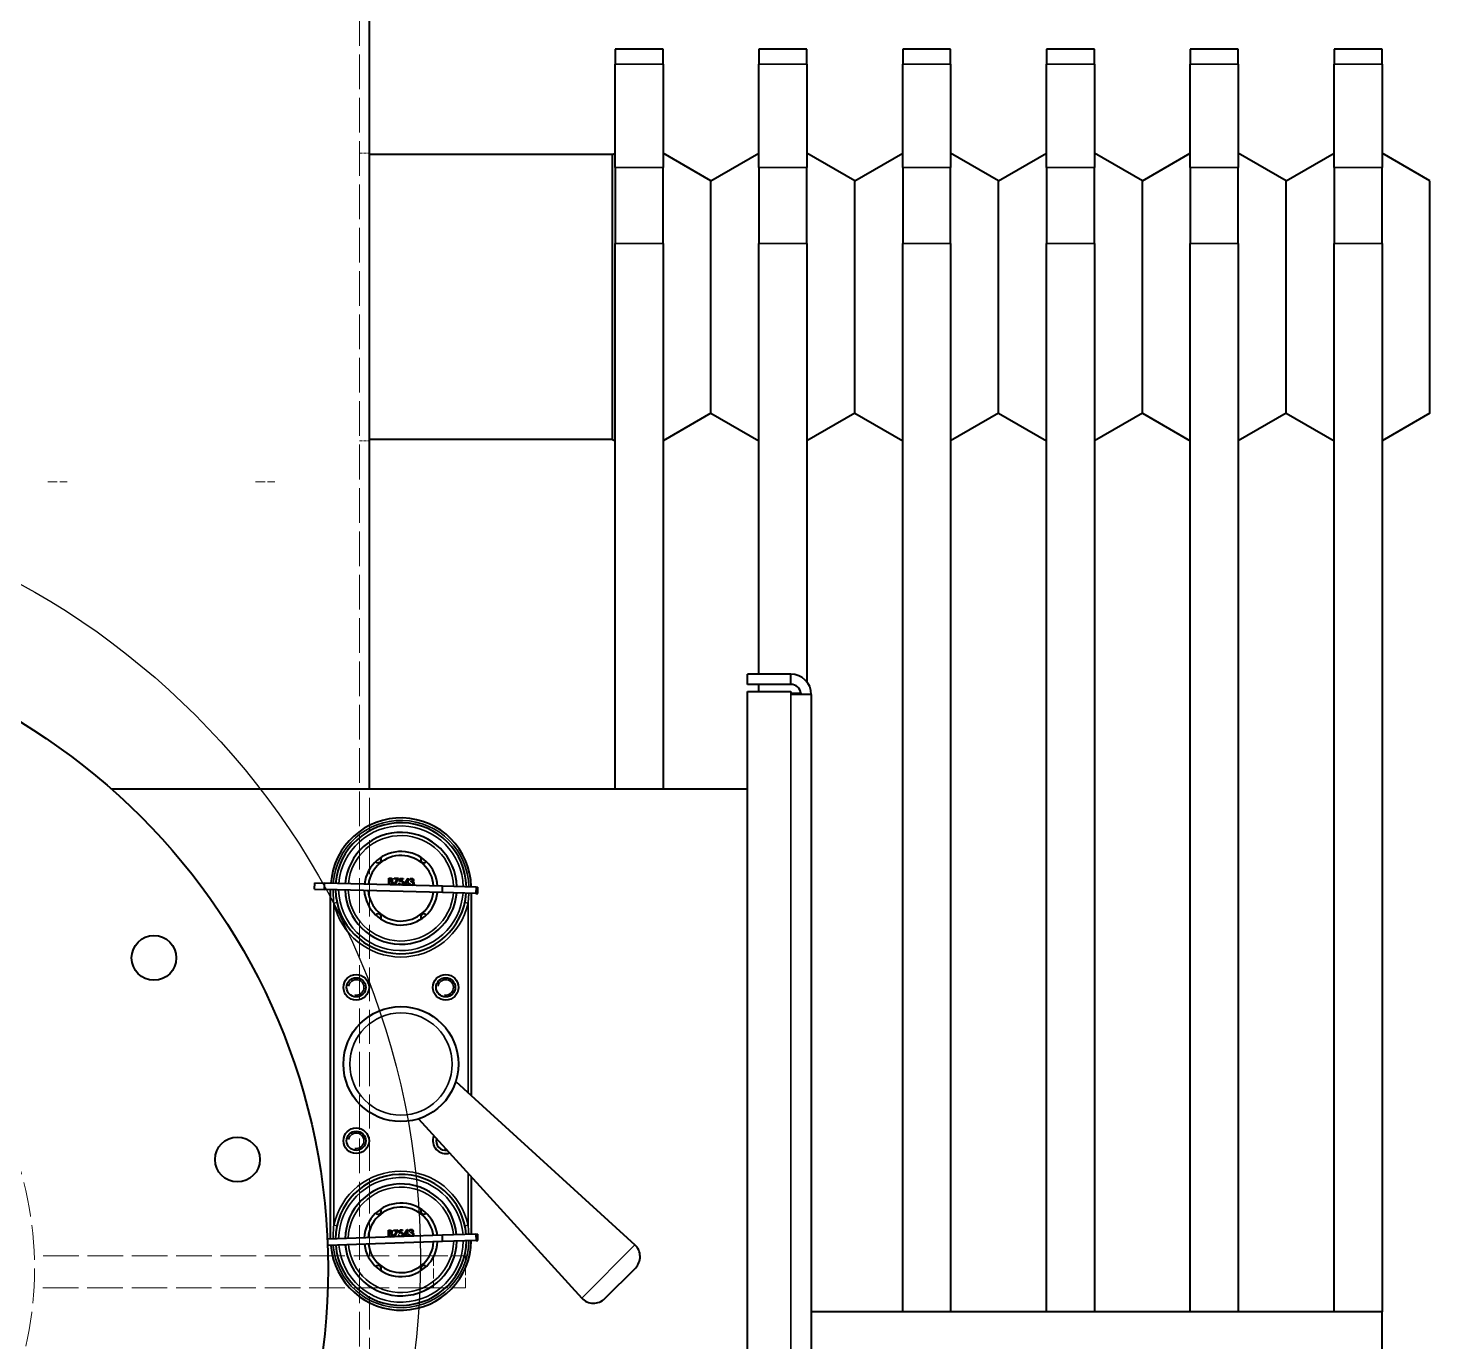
# Model space of a CAD drawing. Header units: millimetres. Extents: x 0 to 5945, y 0 to 4205.
# Drawn here: x 866.3 to 1305, y 1770.8 to 2181.9 of the extents above; entities that cross this region are included whole.
import ezdxf

# ---------------------------------------------------------------- set-up
doc = ezdxf.new("R2010")
doc.units = ezdxf.units.MM
doc.header["$LTSCALE"] = 5
doc.linetypes.add('DASHED', pattern=[0.2067, 0.1654, -0.0413])
for name, color, linetype, lineweight in [('가려진 것(ISO)', 2, 'DASHED', 18), ('가시적인 것(ISO)', 3, 'Continuous', 40), ('가시적인 좁은 것(ISO)', 3, 'Continuous', 35), ('상세 경계(JIS)', 7, 'Continuous', 25)]:
    doc.layers.add(name, color=color, linetype=linetype, lineweight=lineweight)

# ---------------------------------------------------------------- blocks, each defined once
blk = doc.blocks.new('2dDetail0')
at = {"layer": '상세 경계(JIS)'}
blk.add_circle((149.753, 359.396), 48.051, dxfattribs=at)

msp = doc.modelspace()

# ---------------------------------------------------------------- linework, layer by layer
at = {"layer": '가려진 것(ISO)', "ltscale": 13.127787}
msp.add_line((969.957, 1348.721), (969.957, 2352.721), dxfattribs=at)
at = {"layer": '가려진 것(ISO)', "ltscale": 1.218906}
for p, q in [((969.957, 2142.721), (973.157, 2142.721)), ((969.957, 2052.721), (973.157, 2052.721))]:
    msp.add_line(p, q, dxfattribs=at)
at = {"layer": '가려진 것(ISO)', "ltscale": 3.590168}
for p, q in [((872.457, 2039.921), (878.457, 2039.921)), ((937.457, 2039.921), (943.457, 2039.921))]:
    msp.add_line(p, q, dxfattribs=at)
at = {"layer": '가려진 것(ISO)', "ltscale": 12.842504}
msp.add_line((973.157, 1797.721), (973.157, 1943.721), dxfattribs=at)
at = {"layer": '가려진 것(ISO)', "ltscale": 13.430522}
msp.add_line((993.157, 1797.721), (868.233, 1797.721), dxfattribs=at)
at = {"layer": '가려진 것(ISO)', "ltscale": 0.003709}
for p, q in [((960.147, 1795.721), (960.157, 1795.721)), ((960.157, 1791.721), (960.147, 1791.721))]:
    msp.add_line(p, q, dxfattribs=at)
at = {"layer": '가려진 것(ISO)', "ltscale": 0.761779}
for p, q in [((960.157, 1793.721), (960.157, 1795.721)), ((960.157, 1791.721), (960.157, 1793.721))]:
    msp.add_line(p, q, dxfattribs=at)
at = {"layer": '가려진 것(ISO)', "ltscale": 5.387196}
for p, q in [((1003.157, 1797.721), (993.157, 1797.721)), ((993.157, 1787.721), (1003.157, 1787.721))]:
    msp.add_line(p, q, dxfattribs=at)
at = {"layer": '가려진 것(ISO)', "ltscale": 3.809293}
for p, q in [((993.157, 1797.721), (993.157, 1787.721)), ((1003.157, 1787.721), (1003.157, 1797.721))]:
    msp.add_line(p, q, dxfattribs=at)
at = {"layer": '가려진 것(ISO)', "ltscale": 13.440474}
msp.add_line((993.157, 1787.721), (868.14, 1787.721), dxfattribs=at)
at = {"layer": '가려진 것(ISO)', "ltscale": 12.666578}
msp.add_line((973.157, 1643.721), (973.157, 1787.721), dxfattribs=at)
at = {"layer": '가려진 것(ISO)', "ltscale": 13.150004}
msp.add_circle((760.157, 1793.721), 108.15, dxfattribs=at)
at = {"layer": '가시적인 것(ISO)'}
for p, q in [((973.157, 1943.721), (973.157, 2188.721)), ((1049.957, 2175.221), (1049.957, 2170.593)), ((1064.957, 2175.221), (1049.957, 2175.221)), ((1064.957, 2170.593), (1064.957, 2175.221)), ((1094.957, 2175.221), (1094.957, 2170.593)), ((1109.957, 2175.221), (1094.957, 2175.221)), ((1109.957, 2170.593), (1109.957, 2175.221)), ((1139.957, 2175.221), (1139.957, 2170.593)), ((1154.957, 2175.221), (1139.957, 2175.221)), ((1154.957, 2170.593), (1154.957, 2175.221)), ((1184.957, 2175.221), (1184.957, 2170.593)), ((1199.957, 2175.221), (1184.957, 2175.221)), ((1199.957, 2170.593), (1199.957, 2175.221)), ((1229.957, 2175.221), (1229.957, 2170.593)), ((1244.957, 2175.221), (1229.957, 2175.221)), ((1244.957, 2170.593), (1244.957, 2175.221)), ((1274.957, 2175.221), (1274.957, 2170.593)), ((1289.957, 2175.221), (1274.957, 2175.221)), ((1289.957, 2170.593), (1289.957, 2175.221)), ((1049.957, 2138.291), (1049.957, 2170.593)), ((1064.957, 2170.593), (1064.957, 2138.291)), ((1094.957, 2138.291), (1094.957, 2170.593)), ((1109.957, 2170.593), (1109.957, 2138.291)), ((1139.957, 2138.291), (1139.957, 2170.593)), ((1154.957, 2170.593), (1154.957, 2138.291)), ((1184.957, 2138.291), (1184.957, 2170.593)), ((1199.957, 2170.593), (1199.957, 2138.291)), ((1229.957, 2138.291), (1229.957, 2170.593)), ((1244.957, 2170.593), (1244.957, 2138.291)), ((1274.957, 2138.291), (1274.957, 2170.593)), ((1289.957, 2170.593), (1289.957, 2138.291)), ((1049.177, 2142.271), (973.157, 2142.271)), ((1049.177, 2142.271), (1049.957, 2142.721)), ((1049.177, 2053.171), (1049.177, 2142.271)), ((1079.957, 2134.061), (1064.957, 2142.721)), ((1079.957, 2134.061), (1094.957, 2142.721)), ((1124.957, 2134.061), (1109.957, 2142.721)), ((1124.957, 2134.061), (1139.957, 2142.721)), ((1169.957, 2134.061), (1154.957, 2142.721)), ((1169.957, 2134.061), (1184.957, 2142.721)), ((1214.957, 2134.061), (1199.957, 2142.721)), ((1214.957, 2134.061), (1229.957, 2142.721)), ((1259.957, 2134.061), (1244.957, 2142.721)), ((1259.957, 2134.061), (1274.957, 2142.721)), ((1304.957, 2134.061), (1289.957, 2142.721)), ((1049.957, 2138.291), (1049.957, 2114.449)), ((1064.957, 2114.449), (1064.957, 2138.291)), ((1094.957, 2138.291), (1094.957, 2114.449)), ((1109.957, 2114.449), (1109.957, 2138.291)), ((1139.957, 2138.291), (1139.957, 2114.449)), ((1154.957, 2114.449), (1154.957, 2138.291)), ((1184.957, 2138.291), (1184.957, 2114.449)), ((1199.957, 2114.449), (1199.957, 2138.291)), ((1229.957, 2138.291), (1229.957, 2114.449)), ((1244.957, 2114.449), (1244.957, 2138.291)), ((1274.957, 2138.291), (1274.957, 2114.449)), ((1289.957, 2114.449), (1289.957, 2138.291)), ((1079.957, 2061.381), (1079.957, 2134.061)), ((1124.957, 2061.381), (1124.957, 2134.061)), ((1169.957, 2061.381), (1169.957, 2134.061)), ((1214.957, 2061.381), (1214.957, 2134.061)), ((1259.957, 2061.381), (1259.957, 2134.061)), ((1304.957, 2061.381), (1304.957, 2134.061)), ((1049.957, 1943.721), (1049.957, 2114.449)), ((1064.957, 2114.449), (1064.957, 1943.721)), ((1094.957, 1979.721), (1094.957, 2114.449)), ((1109.957, 2114.449), (1109.957, 1977.316)), ((1139.957, 1780.221), (1139.957, 2114.449)), ((1154.957, 2114.449), (1154.957, 1780.221)), ((1184.957, 1780.221), (1184.957, 2114.449)), ((1199.957, 2114.449), (1199.957, 1780.221)), ((1229.957, 1780.221), (1229.957, 2114.449)), ((1244.957, 2114.449), (1244.957, 1780.221)), ((1274.957, 1780.221), (1274.957, 2114.449)), ((1289.957, 2114.449), (1289.957, 1780.221)), ((1079.957, 2061.381), (1064.957, 2052.721)), ((1079.957, 2061.381), (1094.957, 2052.721)), ((1124.957, 2061.381), (1109.957, 2052.721)), ((1124.957, 2061.381), (1139.957, 2052.721)), ((1169.957, 2061.381), (1154.957, 2052.721)), ((1169.957, 2061.381), (1184.957, 2052.721)), ((1214.957, 2061.381), (1199.957, 2052.721)), ((1214.957, 2061.381), (1229.957, 2052.721)), ((1259.957, 2061.381), (1244.957, 2052.721)), ((1259.957, 2061.381), (1274.957, 2052.721)), ((1304.957, 2061.381), (1289.957, 2052.721)), ((1049.177, 2053.171), (973.157, 2053.171)), ((1049.177, 2053.171), (1049.957, 2052.721)), ((1104.957, 1979.721), (1091.357, 1979.721)), ((1091.357, 1976.521), (1091.357, 1979.721)), ((1104.957, 1976.521), (1104.957, 1979.721)), ((1104.957, 1976.521), (1091.357, 1976.521)), ((1091.357, 1974.258), (1104.957, 1974.258)), ((1091.357, 1613.184), (1091.357, 1974.258)), ((1094.957, 1974.258), (1094.957, 1976.521)), ((1104.957, 1974.258), (1104.957, 1973.321)), ((1111.357, 1973.321), (1104.957, 1973.321)), ((1105.157, 1973.721), (1108.157, 1973.721)), ((1105.157, 1973.721), (1105.157, 1973.321)), ((1108.157, 1973.321), (1108.157, 1973.721)), ((1111.357, 1973.321), (1111.357, 1614.121)), ((1091.357, 1943.721), (892.444, 1943.721)), ((955.94, 1912.423), (955.992, 1914.423)), ((955.992, 1914.423), (958.991, 1914.345)), ((995.979, 1913.383), (958.991, 1914.345)), ((979.158, 1913.82), (979.213, 1915.936)), ((979.213, 1915.936), (979.626, 1915.926)), ((979.374, 1914.819), (979.353, 1914.032)), ((979.353, 1914.032), (979.624, 1914.025)), ((979.5, 1914.816), (979.374, 1914.819)), ((979.397, 1915.714), (979.38, 1915.036)), ((979.38, 1915.036), (979.507, 1915.033)), ((979.655, 1915.708), (979.397, 1915.714)), ((980.812, 1913.813), (981.816, 1915.651)), ((980.877, 1913.776), (980.812, 1913.813)), ((980.835, 1915.677), (980.841, 1915.894)), ((981.816, 1915.651), (980.835, 1915.677)), ((980.841, 1915.894), (982.143, 1915.86)), ((982.143, 1915.86), (981.003, 1913.772)), ((982.319, 1914.281), (982.509, 1914.276)), ((982.549, 1914.791), (982.794, 1915.843)), ((982.794, 1915.843), (983.662, 1915.821)), ((982.937, 1915.622), (982.808, 1915.069)), ((983.656, 1915.604), (982.937, 1915.622)), ((983.662, 1915.821), (983.656, 1915.604)), ((983.918, 1914.185), (985.117, 1915.837)), ((984.922, 1914.159), (983.918, 1914.185)), ((984.951, 1915.295), (984.297, 1914.393)), ((984.297, 1914.393), (984.927, 1914.376)), ((984.909, 1913.671), (984.922, 1914.159)), ((984.927, 1914.376), (984.951, 1915.295)), ((985.112, 1914.154), (985.099, 1913.666)), ((985.356, 1914.148), (985.112, 1914.154)), ((985.117, 1915.837), (985.155, 1915.836)), ((985.155, 1915.836), (985.117, 1914.371)), ((985.117, 1914.371), (985.361, 1914.365)), ((985.361, 1914.365), (985.356, 1914.148)), ((985.548, 1914.224), (985.738, 1914.219)), ((985.847, 1915.275), (985.657, 1915.28)), ((986.157, 1914.697), (986.163, 1914.914)), ((995.927, 1911.384), (995.979, 1913.383)), ((1006.453, 1913.111), (995.979, 1913.383)), ((1006.453, 1913.111), (1007.038, 1913.095)), ((1006.986, 1911.096), (1007.038, 1913.095)), ((955.94, 1912.423), (958.939, 1912.346)), ((995.927, 1911.384), (958.939, 1912.346)), ((960.957, 1802.977), (960.957, 1912.293)), ((1006.401, 1911.111), (995.927, 1911.384)), ((1004.957, 1911.149), (1004.957, 1847.808)), ((1006.401, 1911.111), (1006.986, 1911.096)), ((1000.1, 1852.234), (1056.161, 1801.145)), ((988.444, 1840.578), (1039.533, 1784.518)), ((1004.957, 1822.458), (1004.957, 1804.467)), ((995.916, 1804.161), (959.944, 1802.943)), ((979.027, 1805.707), (979.44, 1805.721)), ((979.099, 1803.591), (979.027, 1805.707)), ((979.482, 1805.505), (979.225, 1805.496)), ((979.225, 1805.496), (979.248, 1804.818)), ((979.248, 1804.818), (979.375, 1804.822)), ((979.381, 1804.605), (979.255, 1804.601)), ((979.255, 1804.601), (979.281, 1803.815)), ((979.281, 1803.815), (979.552, 1803.824)), ((980.655, 1805.762), (981.956, 1805.806)), ((980.662, 1805.545), (980.655, 1805.762)), ((981.643, 1805.578), (980.662, 1805.545)), ((980.751, 1803.683), (981.643, 1805.578)), ((980.818, 1803.649), (980.751, 1803.683)), ((981.956, 1805.806), (980.944, 1803.654)), ((982.227, 1804.24), (982.417, 1804.247)), ((982.426, 1804.763), (982.607, 1805.828)), ((982.607, 1805.828), (983.475, 1805.857)), ((982.763, 1805.616), (982.668, 1805.056)), ((983.483, 1805.64), (982.763, 1805.616)), ((983.475, 1805.857), (983.483, 1805.64)), ((983.829, 1804.24), (984.926, 1805.961)), ((984.832, 1804.274), (983.829, 1804.24)), ((984.794, 1805.41), (984.194, 1804.47)), ((984.194, 1804.47), (984.825, 1804.491)), ((984.825, 1804.491), (984.794, 1805.41)), ((984.849, 1803.786), (984.832, 1804.274)), ((984.926, 1805.961), (984.965, 1805.962)), ((984.965, 1805.962), (985.015, 1804.497)), ((985.015, 1804.497), (985.259, 1804.506)), ((985.266, 1804.289), (985.022, 1804.28)), ((985.022, 1804.28), (985.039, 1803.792)), ((985.259, 1804.506), (985.266, 1804.289)), ((985.453, 1804.377), (985.643, 1804.383)), ((985.689, 1805.443), (985.499, 1805.437)), ((986.033, 1804.885), (986.026, 1805.102)), ((1006.388, 1804.515), (995.916, 1804.161)), ((995.983, 1802.162), (995.916, 1804.161)), ((1006.388, 1804.515), (1006.972, 1804.535)), ((1007.04, 1802.536), (1006.972, 1804.535)), ((995.983, 1802.162), (960.026, 1800.944)), ((1006.456, 1802.516), (995.983, 1802.162)), ((1006.456, 1802.516), (1007.04, 1802.536)), ((1046.764, 1784.35), (1056.328, 1793.914)), ((1289.957, 1780.221), (1111.357, 1780.221)), ((1289.957, 1765.221), (1289.957, 1780.221))]:
    msp.add_line(p, q, dxfattribs=at)
for centre, radius in [((760.157, 1793.721), 200), ((905.664, 1890.946), 7), ((968.957, 1881.721), 4), ((968.957, 1881.721), 3), ((996.957, 1881.721), 4), ((996.957, 1881.721), 3), ((982.957, 1857.721), 18), ((931.794, 1827.862), 7), ((968.957, 1833.721), 4), ((968.957, 1833.721), 3)]:
    msp.add_circle(centre, radius, dxfattribs=at)
for centre, radius, start, end in [((1104.957, 1973.321), 6.4, 0, 90), ((1104.957, 1973.321), 3.2, 7.18076, 90), ((982.957, 1912.721), 22, 1.11555, 175.90504), ((982.957, 1912.721), 20.5, 1.30632, 175.71427), ((982.957, 1912.721), 17.5, 1.78613, 175.23447), ((982.957, 1912.721), 11.5, 3.49884, 173.52175), ((982.957, 1912.721), 10.25, 4.10903, 172.91156), ((975.784, 1921.71), 1, 221.08293, 36.09912), ((990.13, 1921.71), 1, 143.90088, 318.91707), ((982.957, 1912.721), 20.5, 181.30632, 355.71427), ((982.957, 1912.721), 17.5, 181.78613, 355.23447), ((982.957, 1912.721), 11.5, 183.49884, 353.52175), ((982.957, 1912.721), 10.25, 184.10903, 352.91156), ((975.784, 1903.733), 1, 323.90088, 138.91707), ((990.13, 1903.733), 1, 41.08293, 216.09912), ((996.957, 1833.721), 4, 157.07875, 287.60896), ((996.957, 1833.721), 3, 166.25411, 278.43359), ((982.957, 1802.721), 20.5, 4.73544, 179.14339), ((982.957, 1802.721), 17.5, 5.21525, 178.66359), ((982.957, 1802.721), 11.5, 6.92796, 176.95087), ((982.957, 1802.721), 10.25, 7.53815, 176.34068), ((975.784, 1811.71), 1, 221.08293, 36.09912), ((990.13, 1811.71), 1, 143.90088, 318.91707), ((982.957, 1802.721), 22, 184.54467, 359.33417), ((982.957, 1802.721), 20.5, 184.73544, 359.14339), ((982.957, 1802.721), 17.5, 185.21525, 358.66359), ((982.957, 1802.721), 11.5, 186.92796, 356.95087), ((982.957, 1802.721), 10.25, 187.53815, 356.34068), ((1052.793, 1797.449), 5, 315, 47.65615), ((975.784, 1793.733), 1, 323.90088, 138.91707), ((990.13, 1793.733), 1, 41.08293, 216.09912), ((1043.229, 1787.885), 5, 222.34385, 315)]:
    msp.add_arc(centre, radius, start, end, dxfattribs=at)
for points, knots in [([(979.895, 1914.781), (979.885, 1914.783), (979.863, 1914.788), (979.826, 1914.794), (979.785, 1914.799), (979.738, 1914.803), (979.686, 1914.808), (979.629, 1914.811), (979.566, 1914.814), (979.522, 1914.815), (979.5, 1914.816)], [0, 0, 0, 0, 0.0793065, 0.1719528, 0.2770565, 0.3947306, 0.5261773, 0.6713448, 0.8292853, 1, 1, 1, 1]), ([(979.507, 1915.033), (979.526, 1915.033), (979.562, 1915.032), (979.614, 1915.032), (979.663, 1915.035), (979.707, 1915.037), (979.748, 1915.042), (979.785, 1915.049), (979.819, 1915.055), (979.857, 1915.067), (979.901, 1915.085), (979.949, 1915.114), (979.991, 1915.149), (980.026, 1915.189), (980.056, 1915.233), (980.077, 1915.282), (980.091, 1915.332), (980.093, 1915.367), (980.094, 1915.385)], [0, 0, 0, 0, 0.072301, 0.1397003, 0.2022885, 0.2605995, 0.3131903, 0.3617389, 0.4057065, 0.44554, 0.518832, 0.5897782, 0.6588675, 0.7284305, 0.7972827, 0.8648154, 0.9313638, 1, 1, 1, 1]), ([(979.624, 1914.025), (979.643, 1914.025), (979.681, 1914.025), (979.734, 1914.025), (979.784, 1914.027), (979.83, 1914.031), (979.873, 1914.035), (979.911, 1914.042), (979.945, 1914.05), (979.985, 1914.062), (980.03, 1914.082), (980.078, 1914.112), (980.122, 1914.149), (980.159, 1914.192), (980.19, 1914.238), (980.213, 1914.288), (980.228, 1914.34), (980.23, 1914.376), (980.232, 1914.393)], [0, 0, 0, 0, 0.0725025, 0.139739, 0.2017951, 0.2598219, 0.312206, 0.3607734, 0.4045403, 0.4436981, 0.5168408, 0.5878743, 0.6579654, 0.7289694, 0.7993077, 0.8666358, 0.9331163, 1, 1, 1, 1]), ([(979.626, 1915.926), (979.646, 1915.925), (979.685, 1915.924), (979.742, 1915.919), (979.795, 1915.913), (979.845, 1915.905), (979.891, 1915.896), (979.933, 1915.884), (979.972, 1915.871), (980.018, 1915.851), (980.07, 1915.821), (980.127, 1915.777), (980.175, 1915.724), (980.216, 1915.665), (980.248, 1915.6), (980.27, 1915.53), (980.284, 1915.458), (980.284, 1915.409), (980.284, 1915.384)], [0, 0, 0, 0, 0.0625941, 0.1213229, 0.1766801, 0.2283651, 0.2768684, 0.3218791, 0.3640986, 0.4033557, 0.4779679, 0.5505355, 0.6235845, 0.6981749, 0.7733537, 0.8472811, 0.9228183, 1, 1, 1, 1]), ([(980.094, 1915.385), (980.094, 1915.397), (980.094, 1915.42), (980.09, 1915.453), (980.082, 1915.485), (980.072, 1915.516), (980.057, 1915.543), (980.039, 1915.57), (980.018, 1915.594), (979.993, 1915.617), (979.965, 1915.637), (979.932, 1915.655), (979.896, 1915.67), (979.855, 1915.683), (979.811, 1915.692), (979.763, 1915.701), (979.71, 1915.705), (979.674, 1915.707), (979.655, 1915.708)], [0, 0, 0, 0, 0.0570031, 0.1118179, 0.1644024, 0.2158698, 0.2668411, 0.317479, 0.3699021, 0.4234004, 0.4797184, 0.5392415, 0.6024307, 0.6710295, 0.7444848, 0.823454, 0.9087403, 1, 1, 1, 1]), ([(980.421, 1914.389), (980.42, 1914.368), (980.418, 1914.327), (980.408, 1914.268), (980.392, 1914.211), (980.371, 1914.157), (980.343, 1914.105), (980.31, 1914.056), (980.271, 1914.01), (980.227, 1913.966), (980.178, 1913.927), (980.126, 1913.892), (980.069, 1913.864), (980.009, 1913.841), (979.944, 1913.823), (979.876, 1913.812), (979.804, 1913.805), (979.755, 1913.805), (979.73, 1913.805)], [0, 0, 0, 0, 0.0611603, 0.1203346, 0.1781803, 0.2352351, 0.292683, 0.3511862, 0.4104566, 0.4717199, 0.5337612, 0.595739, 0.6578875, 0.7212952, 0.7868225, 0.8546862, 0.925478, 1, 1, 1, 1]), ([(980.232, 1914.393), (980.232, 1914.405), (980.232, 1914.427), (980.228, 1914.46), (980.221, 1914.491), (980.213, 1914.522), (980.2, 1914.552), (980.185, 1914.58), (980.167, 1914.608), (980.138, 1914.644), (980.097, 1914.685), (980.038, 1914.725), (979.97, 1914.758), (979.921, 1914.773), (979.895, 1914.781)], [0, 0, 0, 0, 0.0602874, 0.1196024, 0.1775034, 0.2351427, 0.2921326, 0.3508712, 0.4100979, 0.4707315, 0.5948287, 0.7225788, 0.8566914, 1, 1, 1, 1]), ([(980.284, 1915.384), (980.283, 1915.36), (980.281, 1915.315), (980.266, 1915.248), (980.245, 1915.184), (980.217, 1915.125), (980.18, 1915.07), (980.137, 1915.02), (980.086, 1914.976), (980.048, 1914.952), (980.028, 1914.94)], [0, 0, 0, 0, 0.1305691, 0.2565806, 0.3805516, 0.5036229, 0.6257393, 0.7475486, 0.8717661, 1, 1, 1, 1]), ([(980.028, 1914.94), (980.052, 1914.93), (980.097, 1914.911), (980.16, 1914.878), (980.214, 1914.843), (980.259, 1914.805), (980.297, 1914.764), (980.331, 1914.719), (980.359, 1914.671), (980.383, 1914.62), (980.401, 1914.565), (980.414, 1914.508), (980.421, 1914.449), (980.421, 1914.409), (980.421, 1914.389)], [0, 0, 0, 0, 0.1060575, 0.2029143, 0.2903002, 0.3702226, 0.4463837, 0.5213969, 0.5982911, 0.6761425, 0.7555287, 0.8348872, 0.916646, 1, 1, 1, 1]), ([(982.682, 1913.729), (982.675, 1913.732), (982.65, 1913.745), (982.61, 1913.77), (982.562, 1913.804), (982.518, 1913.844), (982.477, 1913.888), (982.441, 1913.936), (982.409, 1913.986), (982.382, 1914.039), (982.359, 1914.096), (982.341, 1914.155), (982.327, 1914.217), (982.322, 1914.259), (982.319, 1914.281)], [0.28511236, 0.28511236, 0.28511236, 0.28511236, 0.31063718, 0.37076641, 0.43161474, 0.49352297, 0.55588346, 0.61734237, 0.67866804, 0.74071136, 0.80298536, 0.86680258, 0.93234717, 1, 1, 1, 1]), ([(982.509, 1914.276), (982.513, 1914.256), (982.521, 1914.217), (982.539, 1914.162), (982.562, 1914.113), (982.59, 1914.069), (982.623, 1914.03), (982.661, 1913.995), (982.704, 1913.964), (982.752, 1913.937), (982.802, 1913.914), (982.856, 1913.899), (982.91, 1913.887), (982.947, 1913.885), (982.966, 1913.884)], [0, 0, 0, 0, 0.0946873, 0.1819942, 0.2643769, 0.3421799, 0.4186176, 0.4965091, 0.5773691, 0.6615106, 0.7467326, 0.831258, 0.9152056, 1, 1, 1, 1]), ([(983.018, 1914.887), (983.002, 1914.887), (982.968, 1914.887), (982.916, 1914.883), (982.861, 1914.876), (982.804, 1914.866), (982.744, 1914.852), (982.681, 1914.835), (982.616, 1914.815), (982.572, 1914.799), (982.549, 1914.791)], [0, 0, 0, 0, 0.102203, 0.2110233, 0.3250997, 0.4465021, 0.5737877, 0.7089007, 0.8503579, 1, 1, 1, 1]), ([(982.808, 1915.069), (982.831, 1915.074), (982.874, 1915.085), (982.939, 1915.097), (983, 1915.103), (983.039, 1915.103), (983.058, 1915.103)], [0, 0, 0, 0, 0.2750684, 0.5329015, 0.7739735, 1, 1, 1, 1]), ([(982.966, 1913.884), (982.984, 1913.884), (983.019, 1913.884), (983.072, 1913.89), (983.123, 1913.901), (983.172, 1913.917), (983.219, 1913.937), (983.264, 1913.963), (983.308, 1913.993), (983.349, 1914.027), (983.387, 1914.065), (983.42, 1914.107), (983.449, 1914.151), (983.473, 1914.197), (983.491, 1914.246), (983.505, 1914.297), (983.514, 1914.351), (983.516, 1914.388), (983.517, 1914.407)], [0, 0, 0, 0, 0.0642073, 0.1264247, 0.1876803, 0.2482164, 0.3083051, 0.369661, 0.4316986, 0.4959469, 0.559758, 0.6222954, 0.6839106, 0.7450924, 0.8067402, 0.8690866, 0.93329, 1, 1, 1, 1]), ([(983.517, 1914.407), (983.517, 1914.424), (983.517, 1914.457), (983.512, 1914.506), (983.502, 1914.552), (983.487, 1914.596), (983.469, 1914.638), (983.446, 1914.677), (983.418, 1914.714), (983.387, 1914.748), (983.352, 1914.78), (983.313, 1914.807), (983.271, 1914.831), (983.226, 1914.851), (983.178, 1914.866), (983.128, 1914.877), (983.074, 1914.885), (983.037, 1914.886), (983.018, 1914.887)], [0, 0, 0, 0, 0.0653514, 0.127916, 0.1883602, 0.2472161, 0.3056301, 0.3637698, 0.4226609, 0.4826873, 0.5433002, 0.604118, 0.6649649, 0.7274135, 0.7914676, 0.8580554, 0.9270368, 1, 1, 1, 1]), ([(983.058, 1915.103), (983.082, 1915.102), (983.128, 1915.1), (983.196, 1915.089), (983.261, 1915.072), (983.322, 1915.049), (983.38, 1915.02), (983.434, 1914.985), (983.485, 1914.944), (983.532, 1914.897), (983.574, 1914.846), (983.611, 1914.791), (983.643, 1914.733), (983.667, 1914.671), (983.687, 1914.607), (983.699, 1914.538), (983.707, 1914.467), (983.706, 1914.419), (983.706, 1914.394)], [0, 0, 0, 0, 0.0658076, 0.1293943, 0.1908941, 0.2512811, 0.310815, 0.370371, 0.4307683, 0.4928813, 0.5551039, 0.6160671, 0.677256, 0.7382598, 0.8007621, 0.8647776, 0.9310453, 1, 1, 1, 1]), ([(983.706, 1914.394), (983.705, 1914.377), (983.704, 1914.342), (983.698, 1914.292), (983.689, 1914.242), (983.677, 1914.194), (983.663, 1914.146), (983.645, 1914.1), (983.623, 1914.056), (983.6, 1914.012), (983.574, 1913.97), (983.545, 1913.931), (983.515, 1913.894), (983.483, 1913.86), (983.448, 1913.829), (983.411, 1913.8), (983.373, 1913.774), (983.332, 1913.75), (983.291, 1913.73), (983.263, 1913.719), (983.249, 1913.714)], [0, 0, 0, 0, 0.04401447, 0.08743412, 0.1301184, 0.17255369, 0.21455476, 0.25629809, 0.29843823, 0.340849, 0.38271519, 0.42392405, 0.46424624, 0.50407367, 0.54386191, 0.58356672, 0.62309432, 0.66322906, 0.70355126, 0.73999938, 0.73999938, 0.73999938, 0.73999938]), ([(985.945, 1913.644), (985.939, 1913.646), (985.915, 1913.657), (985.874, 1913.68), (985.824, 1913.713), (985.777, 1913.752), (985.734, 1913.795), (985.695, 1913.843), (985.659, 1913.895), (985.629, 1913.953), (985.601, 1914.014), (985.58, 1914.08), (985.56, 1914.15), (985.552, 1914.199), (985.548, 1914.224)], [0.28985137, 0.28985137, 0.28985137, 0.28985137, 0.30854843, 0.36639796, 0.42454219, 0.48317, 0.5422434, 0.60173935, 0.662506, 0.72485551, 0.78912783, 0.8563464, 0.92629523, 1, 1, 1, 1]), ([(985.657, 1915.28), (985.662, 1915.301), (985.673, 1915.343), (985.696, 1915.402), (985.72, 1915.457), (985.749, 1915.509), (985.78, 1915.557), (985.816, 1915.6), (985.854, 1915.641), (985.896, 1915.676), (985.94, 1915.709), (985.986, 1915.736), (986.034, 1915.759), (986.084, 1915.778), (986.136, 1915.791), (986.189, 1915.801), (986.244, 1915.807), (986.282, 1915.806), (986.301, 1915.806)], [0, 0, 0, 0, 0.0726253, 0.1419766, 0.2089849, 0.2739569, 0.3368893, 0.398745, 0.4601159, 0.5208249, 0.5809945, 0.6401519, 0.6986225, 0.7572711, 0.8164267, 0.876254, 0.9371653, 1, 1, 1, 1]), ([(985.738, 1914.219), (985.742, 1914.203), (985.751, 1914.171), (985.766, 1914.125), (985.784, 1914.083), (985.803, 1914.044), (985.823, 1914.008), (985.846, 1913.976), (985.869, 1913.947), (985.887, 1913.931), (985.896, 1913.923)], [0, 0, 0, 0, 0.1497704, 0.2913164, 0.4259664, 0.5521596, 0.6715274, 0.7861216, 0.8953251, 1, 1, 1, 1]), ([(986.297, 1915.589), (986.273, 1915.589), (986.226, 1915.589), (986.158, 1915.576), (986.094, 1915.555), (986.045, 1915.528), (986.009, 1915.502), (985.983, 1915.479), (985.957, 1915.454), (985.934, 1915.424), (985.91, 1915.392), (985.888, 1915.356), (985.866, 1915.317), (985.853, 1915.289), (985.847, 1915.275)], [0, 0, 0, 0, 0.1227119, 0.239685, 0.3518159, 0.4637661, 0.5208178, 0.5794483, 0.6406041, 0.7052975, 0.7736339, 0.8446694, 0.9200565, 1, 1, 1, 1]), ([(985.896, 1913.923), (985.907, 1913.913), (985.931, 1913.894), (985.968, 1913.87), (986.009, 1913.849), (986.052, 1913.832), (986.097, 1913.818), (986.144, 1913.808), (986.194, 1913.801), (986.229, 1913.8), (986.246, 1913.799)], [0, 0, 0, 0, 0.1182713, 0.23617753, 0.35566293, 0.47590416, 0.60012734, 0.72860812, 0.86131348, 1, 1, 1, 1]), ([(986.797, 1914.232), (986.796, 1914.252), (986.795, 1914.292), (986.783, 1914.35), (986.761, 1914.406), (986.73, 1914.46), (986.692, 1914.51), (986.647, 1914.554), (986.594, 1914.592), (986.546, 1914.618), (986.503, 1914.636), (986.466, 1914.648), (986.425, 1914.659), (986.38, 1914.669), (986.33, 1914.678), (986.276, 1914.685), (986.218, 1914.692), (986.178, 1914.695), (986.157, 1914.697)], [0, 0, 0, 0, 0.06690919, 0.13348544, 0.20103512, 0.27123434, 0.34287998, 0.41383613, 0.48597662, 0.56022956, 0.59988418, 0.64405484, 0.69189193, 0.74468752, 0.80149178, 0.8628577, 0.92932838, 1, 1, 1, 1]), ([(986.163, 1914.914), (986.189, 1914.914), (986.24, 1914.913), (986.316, 1914.922), (986.388, 1914.935), (986.455, 1914.955), (986.516, 1914.98), (986.57, 1915.008), (986.615, 1915.041), (986.651, 1915.077), (986.678, 1915.117), (986.698, 1915.158), (986.711, 1915.201), (986.713, 1915.231), (986.714, 1915.246)], [0, 0, 0, 0, 0.1101656, 0.2157873, 0.3180274, 0.417574, 0.5116505, 0.5961621, 0.6729345, 0.7436696, 0.810677, 0.874059, 0.9366963, 1, 1, 1, 1]), ([(986.246, 1913.799), (986.266, 1913.799), (986.305, 1913.798), (986.361, 1913.804), (986.416, 1913.812), (986.466, 1913.826), (986.514, 1913.843), (986.559, 1913.865), (986.602, 1913.892), (986.641, 1913.922), (986.676, 1913.955), (986.707, 1913.99), (986.734, 1914.026), (986.756, 1914.065), (986.773, 1914.104), (986.786, 1914.146), (986.795, 1914.189), (986.796, 1914.218), (986.797, 1914.232)], [0, 0, 0, 0, 0.0760717, 0.1487517, 0.2184028, 0.2857596, 0.350598, 0.414964, 0.4780693, 0.5417607, 0.6043499, 0.664075, 0.7214636, 0.7775871, 0.8326444, 0.8878435, 0.9434603, 1, 1, 1, 1]), ([(986.714, 1915.246), (986.714, 1915.257), (986.715, 1915.279), (986.709, 1915.312), (986.7, 1915.343), (986.688, 1915.373), (986.672, 1915.402), (986.652, 1915.431), (986.627, 1915.458), (986.6, 1915.483), (986.57, 1915.507), (986.537, 1915.528), (986.502, 1915.546), (986.465, 1915.561), (986.426, 1915.572), (986.385, 1915.581), (986.342, 1915.587), (986.312, 1915.588), (986.297, 1915.589)], [0, 0, 0, 0, 0.0552745, 0.1099661, 0.1632474, 0.2180762, 0.2733009, 0.3309093, 0.3909945, 0.454176, 0.5188615, 0.5833105, 0.6485167, 0.7150309, 0.7825021, 0.8523227, 0.9249285, 1, 1, 1, 1]), ([(986.301, 1915.806), (986.328, 1915.805), (986.383, 1915.802), (986.463, 1915.785), (986.539, 1915.759), (986.612, 1915.724), (986.68, 1915.681), (986.739, 1915.631), (986.79, 1915.575), (986.833, 1915.513), (986.866, 1915.447), (986.889, 1915.379), (986.903, 1915.31), (986.904, 1915.264), (986.904, 1915.24)], [0, 0, 0, 0, 0.09025425, 0.17853979, 0.26609303, 0.35463098, 0.44188615, 0.52574692, 0.60811363, 0.69019727, 0.77082148, 0.84832618, 0.92401174, 1, 1, 1, 1]), ([(986.987, 1914.246), (986.985, 1914.216), (986.981, 1914.157), (986.96, 1914.07), (986.928, 1913.986), (986.883, 1913.905), (986.829, 1913.83), (986.765, 1913.763), (986.693, 1913.706), (986.616, 1913.661), (986.562, 1913.638), (986.537, 1913.628)], [0, 0, 0, 0, 0.07964825, 0.15892168, 0.23961949, 0.32260943, 0.40603464, 0.4876021, 0.56968463, 0.65303615, 0.72687732, 0.72687732, 0.72687732, 0.72687732]), ([(986.904, 1915.24), (986.903, 1915.218), (986.901, 1915.174), (986.887, 1915.111), (986.866, 1915.051), (986.837, 1914.995), (986.801, 1914.943), (986.757, 1914.895), (986.705, 1914.85), (986.666, 1914.825), (986.646, 1914.812)], [0, 0, 0, 0, 0.1280675, 0.2506083, 0.3706302, 0.4900722, 0.6103748, 0.7343131, 0.8632165, 1, 1, 1, 1]), ([(986.646, 1914.812), (986.668, 1914.8), (986.712, 1914.777), (986.772, 1914.734), (986.826, 1914.683), (986.856, 1914.645), (986.87, 1914.625)], [0, 0, 0, 0, 0.2538796, 0.5030089, 0.7502911, 1, 1, 1, 1]), ([(986.87, 1914.625), (986.88, 1914.611), (986.9, 1914.583), (986.924, 1914.538), (986.945, 1914.492), (986.961, 1914.445), (986.974, 1914.397), (986.982, 1914.347), (986.987, 1914.297), (986.987, 1914.263), (986.987, 1914.246)], [0, 0, 0, 0, 0.1281355, 0.2541727, 0.3781116, 0.5017123, 0.6239863, 0.7470956, 0.8728746, 1, 1, 1, 1]), ([(979.375, 1804.822), (979.394, 1804.823), (979.43, 1804.825), (979.482, 1804.828), (979.53, 1804.833), (979.575, 1804.839), (979.615, 1804.846), (979.652, 1804.855), (979.685, 1804.863), (979.723, 1804.878), (979.765, 1804.899), (979.811, 1804.93), (979.851, 1804.967), (979.884, 1805.009), (979.911, 1805.055), (979.929, 1805.105), (979.94, 1805.156), (979.94, 1805.191), (979.94, 1805.209)], [0, 0, 0, 0, 0.072301, 0.1397003, 0.2022885, 0.2605995, 0.3131903, 0.3617389, 0.4057065, 0.44554, 0.518832, 0.5897782, 0.6588675, 0.7284305, 0.7972827, 0.8648154, 0.9313638, 1, 1, 1, 1]), ([(979.777, 1804.594), (979.767, 1804.595), (979.745, 1804.599), (979.708, 1804.603), (979.666, 1804.606), (979.619, 1804.607), (979.567, 1804.609), (979.51, 1804.608), (979.447, 1804.607), (979.403, 1804.606), (979.381, 1804.605)], [0, 0, 0, 0, 0.0793065, 0.1719528, 0.2770565, 0.3947306, 0.5261773, 0.6713448, 0.8292853, 1, 1, 1, 1]), ([(979.44, 1805.721), (979.46, 1805.721), (979.499, 1805.722), (979.557, 1805.721), (979.61, 1805.718), (979.66, 1805.713), (979.706, 1805.706), (979.749, 1805.698), (979.789, 1805.687), (979.836, 1805.669), (979.89, 1805.643), (979.949, 1805.602), (980, 1805.552), (980.045, 1805.495), (980.08, 1805.432), (980.107, 1805.365), (980.125, 1805.293), (980.128, 1805.244), (980.13, 1805.219)], [0, 0, 0, 0, 0.0625941, 0.1213229, 0.1766801, 0.2283651, 0.2768684, 0.3218791, 0.3640986, 0.4033557, 0.4779679, 0.5505355, 0.6235845, 0.6981749, 0.7733537, 0.8472811, 0.9228183, 1, 1, 1, 1]), ([(979.94, 1805.209), (979.94, 1805.221), (979.938, 1805.244), (979.932, 1805.277), (979.922, 1805.308), (979.91, 1805.338), (979.893, 1805.365), (979.874, 1805.39), (979.851, 1805.413), (979.825, 1805.434), (979.796, 1805.453), (979.762, 1805.469), (979.725, 1805.481), (979.684, 1805.492), (979.639, 1805.499), (979.59, 1805.504), (979.537, 1805.506), (979.501, 1805.505), (979.482, 1805.505)], [0, 0, 0, 0, 0.0570031, 0.1118179, 0.1644024, 0.2158698, 0.2668411, 0.317479, 0.3699021, 0.4234004, 0.4797184, 0.5392415, 0.6024307, 0.6710295, 0.7444848, 0.823454, 0.9087403, 1, 1, 1, 1]), ([(979.552, 1803.824), (979.571, 1803.825), (979.608, 1803.826), (979.662, 1803.83), (979.712, 1803.835), (979.758, 1803.841), (979.8, 1803.848), (979.837, 1803.857), (979.871, 1803.867), (979.91, 1803.882), (979.954, 1803.905), (980, 1803.938), (980.042, 1803.977), (980.076, 1804.022), (980.104, 1804.07), (980.124, 1804.121), (980.136, 1804.174), (980.136, 1804.21), (980.136, 1804.227)], [0, 0, 0, 0, 0.0725025, 0.139739, 0.2017951, 0.2598219, 0.312206, 0.3607734, 0.4045403, 0.4436981, 0.5168408, 0.5878743, 0.6579654, 0.7289694, 0.7993077, 0.8666358, 0.9331163, 1, 1, 1, 1]), ([(980.326, 1804.234), (980.326, 1804.213), (980.327, 1804.173), (980.32, 1804.113), (980.307, 1804.055), (980.289, 1804), (980.265, 1803.946), (980.235, 1803.895), (980.199, 1803.847), (980.158, 1803.8), (980.111, 1803.758), (980.061, 1803.721), (980.006, 1803.689), (979.947, 1803.662), (979.884, 1803.641), (979.817, 1803.626), (979.745, 1803.614), (979.696, 1803.612), (979.671, 1803.611)], [0, 0, 0, 0, 0.0611603, 0.1203346, 0.1781803, 0.2352351, 0.292683, 0.3511862, 0.4104566, 0.4717199, 0.5337612, 0.595739, 0.6578875, 0.7212952, 0.7868225, 0.8546862, 0.925478, 1, 1, 1, 1]), ([(980.136, 1804.227), (980.136, 1804.239), (980.135, 1804.261), (980.129, 1804.293), (980.12, 1804.325), (980.11, 1804.355), (980.095, 1804.384), (980.078, 1804.411), (980.059, 1804.438), (980.028, 1804.472), (979.985, 1804.51), (979.923, 1804.547), (979.853, 1804.576), (979.803, 1804.588), (979.777, 1804.594)], [0, 0, 0, 0, 0.0602874, 0.1196024, 0.1775034, 0.2351427, 0.2921326, 0.3508712, 0.4100979, 0.4707315, 0.5948287, 0.7225788, 0.8566914, 1, 1, 1, 1]), ([(980.13, 1805.219), (980.13, 1805.196), (980.13, 1805.15), (980.12, 1805.082), (980.103, 1805.018), (980.078, 1804.956), (980.045, 1804.899), (980.005, 1804.847), (979.956, 1804.8), (979.919, 1804.774), (979.901, 1804.761)], [0, 0, 0, 0, 0.1305691, 0.2565806, 0.3805516, 0.5036229, 0.6257393, 0.7475486, 0.8717661, 1, 1, 1, 1]), ([(979.901, 1804.761), (979.925, 1804.752), (979.972, 1804.736), (980.036, 1804.707), (980.092, 1804.675), (980.139, 1804.64), (980.18, 1804.601), (980.216, 1804.559), (980.247, 1804.512), (980.274, 1804.462), (980.295, 1804.409), (980.312, 1804.353), (980.322, 1804.294), (980.325, 1804.254), (980.326, 1804.234)], [0, 0, 0, 0, 0.1060575, 0.2029143, 0.2903002, 0.3702226, 0.4463837, 0.5213969, 0.5982911, 0.6761425, 0.7555287, 0.8348872, 0.916646, 1, 1, 1, 1]), ([(982.622, 1803.71), (982.615, 1803.714), (982.589, 1803.725), (982.548, 1803.747), (982.498, 1803.779), (982.452, 1803.816), (982.408, 1803.858), (982.369, 1803.903), (982.334, 1803.951), (982.304, 1804.003), (982.278, 1804.057), (982.256, 1804.115), (982.239, 1804.177), (982.231, 1804.219), (982.227, 1804.24)], [0.28511236, 0.28511236, 0.28511236, 0.28511236, 0.31063718, 0.37076641, 0.43161474, 0.49352297, 0.55588346, 0.61734237, 0.67866804, 0.74071136, 0.80298536, 0.86680258, 0.93234717, 1, 1, 1, 1]), ([(982.417, 1804.247), (982.422, 1804.227), (982.432, 1804.188), (982.454, 1804.134), (982.479, 1804.087), (982.51, 1804.044), (982.545, 1804.008), (982.585, 1803.975), (982.63, 1803.947), (982.679, 1803.923), (982.731, 1803.903), (982.786, 1803.891), (982.84, 1803.882), (982.877, 1803.883), (982.896, 1803.883)], [0, 0, 0, 0, 0.0946873, 0.1819942, 0.2643769, 0.3421799, 0.4186176, 0.4965091, 0.5773691, 0.6615106, 0.7467326, 0.831258, 0.9152056, 1, 1, 1, 1]), ([(982.889, 1804.887), (982.872, 1804.886), (982.838, 1804.884), (982.787, 1804.877), (982.732, 1804.867), (982.676, 1804.853), (982.617, 1804.835), (982.555, 1804.815), (982.491, 1804.79), (982.448, 1804.772), (982.426, 1804.763)], [0, 0, 0, 0, 0.102203, 0.2110233, 0.3250997, 0.4465021, 0.5737877, 0.7089007, 0.8503579, 1, 1, 1, 1]), ([(982.668, 1805.056), (982.69, 1805.063), (982.733, 1805.076), (982.797, 1805.091), (982.857, 1805.102), (982.897, 1805.104), (982.916, 1805.105)], [0, 0, 0, 0, 0.2750684, 0.5329015, 0.7739735, 1, 1, 1, 1]), ([(983.415, 1804.437), (983.414, 1804.454), (983.412, 1804.487), (983.404, 1804.536), (983.391, 1804.581), (983.374, 1804.625), (983.353, 1804.665), (983.328, 1804.703), (983.298, 1804.738), (983.265, 1804.771), (983.228, 1804.8), (983.187, 1804.825), (983.144, 1804.846), (983.099, 1804.863), (983.05, 1804.875), (982.999, 1804.884), (982.945, 1804.888), (982.908, 1804.887), (982.889, 1804.887)], [0, 0, 0, 0, 0.0653514, 0.127916, 0.1883602, 0.2472161, 0.3056301, 0.3637698, 0.4226609, 0.4826873, 0.5433002, 0.604118, 0.6649649, 0.7274135, 0.7914676, 0.8580554, 0.9270368, 1, 1, 1, 1]), ([(982.896, 1803.883), (982.914, 1803.884), (982.95, 1803.886), (983.002, 1803.895), (983.052, 1803.909), (983.1, 1803.927), (983.146, 1803.95), (983.189, 1803.979), (983.231, 1804.011), (983.27, 1804.048), (983.306, 1804.089), (983.337, 1804.132), (983.362, 1804.178), (983.383, 1804.225), (983.399, 1804.275), (983.41, 1804.327), (983.415, 1804.382), (983.415, 1804.418), (983.415, 1804.437)], [0, 0, 0, 0, 0.0642073, 0.1264247, 0.1876803, 0.2482164, 0.3083051, 0.369661, 0.4316986, 0.4959469, 0.559758, 0.6222954, 0.6839106, 0.7450924, 0.8067402, 0.8690866, 0.93329, 1, 1, 1, 1]), ([(982.916, 1805.105), (982.939, 1805.105), (982.986, 1805.106), (983.054, 1805.099), (983.119, 1805.086), (983.182, 1805.067), (983.241, 1805.041), (983.297, 1805.009), (983.351, 1804.971), (983.401, 1804.928), (983.446, 1804.879), (983.487, 1804.826), (983.521, 1804.77), (983.55, 1804.71), (983.573, 1804.647), (983.589, 1804.58), (983.601, 1804.509), (983.603, 1804.46), (983.605, 1804.436)], [0, 0, 0, 0, 0.0658076, 0.1293943, 0.1908941, 0.2512811, 0.310815, 0.370371, 0.4307683, 0.4928813, 0.5551039, 0.6160671, 0.677256, 0.7382598, 0.8007621, 0.8647776, 0.9310453, 1, 1, 1, 1]), ([(983.605, 1804.436), (983.605, 1804.418), (983.605, 1804.384), (983.603, 1804.333), (983.597, 1804.283), (983.588, 1804.234), (983.576, 1804.186), (983.561, 1804.139), (983.542, 1804.093), (983.522, 1804.048), (983.498, 1804.005), (983.472, 1803.964), (983.444, 1803.926), (983.414, 1803.89), (983.381, 1803.856), (983.346, 1803.825), (983.309, 1803.797), (983.269, 1803.771), (983.23, 1803.748), (983.202, 1803.735), (983.189, 1803.73)], [0, 0, 0, 0, 0.04401447, 0.08743412, 0.1301184, 0.17255369, 0.21455476, 0.25629809, 0.29843823, 0.340849, 0.38271519, 0.42392405, 0.46424624, 0.50407367, 0.54386191, 0.58356672, 0.62309432, 0.66322906, 0.70355126, 0.73999938, 0.73999938, 0.73999938, 0.73999938]), ([(985.885, 1803.821), (985.879, 1803.823), (985.854, 1803.833), (985.812, 1803.853), (985.76, 1803.883), (985.711, 1803.919), (985.665, 1803.959), (985.623, 1804.005), (985.584, 1804.055), (985.55, 1804.11), (985.519, 1804.17), (985.494, 1804.234), (985.47, 1804.303), (985.459, 1804.352), (985.453, 1804.377)], [0.28985137, 0.28985137, 0.28985137, 0.28985137, 0.30854843, 0.36639796, 0.42454219, 0.48317, 0.5422434, 0.60173935, 0.662506, 0.72485551, 0.78912783, 0.8563464, 0.92629523, 1, 1, 1, 1]), ([(985.499, 1805.437), (985.503, 1805.458), (985.512, 1805.5), (985.531, 1805.561), (985.552, 1805.618), (985.577, 1805.671), (985.606, 1805.721), (985.638, 1805.766), (985.674, 1805.809), (985.714, 1805.847), (985.756, 1805.882), (985.8, 1805.911), (985.847, 1805.937), (985.895, 1805.959), (985.946, 1805.976), (985.999, 1805.989), (986.054, 1805.998), (986.091, 1806), (986.11, 1806.001)], [0, 0, 0, 0, 0.0726253, 0.1419766, 0.2089849, 0.2739569, 0.3368893, 0.398745, 0.4601159, 0.5208249, 0.5809945, 0.6401519, 0.6986225, 0.7572711, 0.8164267, 0.876254, 0.9371653, 1, 1, 1, 1]), ([(985.643, 1804.383), (985.649, 1804.367), (985.659, 1804.335), (985.677, 1804.29), (985.697, 1804.249), (985.719, 1804.212), (985.741, 1804.177), (985.765, 1804.147), (985.791, 1804.119), (985.809, 1804.104), (985.819, 1804.096)], [0, 0, 0, 0, 0.1497704, 0.2913164, 0.4259664, 0.5521596, 0.6715274, 0.7861216, 0.8953251, 1, 1, 1, 1]), ([(986.12, 1805.784), (986.096, 1805.782), (986.049, 1805.779), (985.982, 1805.762), (985.919, 1805.737), (985.872, 1805.708), (985.837, 1805.68), (985.813, 1805.655), (985.789, 1805.628), (985.767, 1805.597), (985.745, 1805.564), (985.725, 1805.526), (985.706, 1805.486), (985.694, 1805.458), (985.689, 1805.443)], [0, 0, 0, 0, 0.1227119, 0.239685, 0.3518159, 0.4637661, 0.5208178, 0.5794483, 0.6406041, 0.7052975, 0.7736339, 0.8446694, 0.9200565, 1, 1, 1, 1]), ([(985.819, 1804.096), (985.831, 1804.087), (985.855, 1804.07), (985.894, 1804.048), (985.936, 1804.029), (985.98, 1804.015), (986.025, 1804.004), (986.074, 1803.997), (986.124, 1803.993), (986.158, 1803.993), (986.176, 1803.994)], [0, 0, 0, 0, 0.1182713, 0.23617753, 0.35566293, 0.47590416, 0.60012734, 0.72860812, 0.86131348, 1, 1, 1, 1]), ([(986.026, 1805.102), (986.052, 1805.103), (986.103, 1805.106), (986.178, 1805.119), (986.249, 1805.136), (986.315, 1805.16), (986.375, 1805.188), (986.427, 1805.22), (986.47, 1805.255), (986.503, 1805.294), (986.528, 1805.335), (986.546, 1805.377), (986.556, 1805.421), (986.556, 1805.451), (986.557, 1805.466)], [0, 0, 0, 0, 0.1101656, 0.2157873, 0.3180274, 0.417574, 0.5116505, 0.5961621, 0.6729345, 0.7436696, 0.810677, 0.874059, 0.9366963, 1, 1, 1, 1]), ([(986.699, 1804.459), (986.698, 1804.479), (986.695, 1804.518), (986.679, 1804.576), (986.654, 1804.631), (986.619, 1804.682), (986.578, 1804.73), (986.531, 1804.772), (986.476, 1804.806), (986.426, 1804.829), (986.382, 1804.845), (986.345, 1804.855), (986.303, 1804.863), (986.257, 1804.87), (986.207, 1804.876), (986.153, 1804.88), (986.095, 1804.884), (986.054, 1804.884), (986.033, 1804.885)], [0, 0, 0, 0, 0.06690919, 0.13348544, 0.20103512, 0.27123434, 0.34287998, 0.41383613, 0.48597662, 0.56022956, 0.59988418, 0.64405484, 0.69189193, 0.74468752, 0.80149178, 0.8628577, 0.92932838, 1, 1, 1, 1]), ([(986.11, 1806.001), (986.138, 1806.001), (986.192, 1806.001), (986.273, 1805.989), (986.351, 1805.968), (986.426, 1805.937), (986.496, 1805.899), (986.558, 1805.853), (986.613, 1805.799), (986.659, 1805.74), (986.696, 1805.676), (986.723, 1805.61), (986.741, 1805.542), (986.745, 1805.495), (986.747, 1805.472)], [0, 0, 0, 0, 0.09025425, 0.17853979, 0.26609303, 0.35463098, 0.44188615, 0.52574692, 0.60811363, 0.69019727, 0.77082148, 0.84832618, 0.92401174, 1, 1, 1, 1]), ([(986.557, 1805.466), (986.556, 1805.478), (986.555, 1805.499), (986.547, 1805.531), (986.537, 1805.562), (986.523, 1805.592), (986.505, 1805.62), (986.483, 1805.647), (986.457, 1805.672), (986.428, 1805.696), (986.397, 1805.718), (986.363, 1805.737), (986.327, 1805.753), (986.289, 1805.766), (986.249, 1805.775), (986.208, 1805.781), (986.164, 1805.784), (986.135, 1805.784), (986.12, 1805.784)], [0, 0, 0, 0, 0.0552745, 0.1099661, 0.1632474, 0.2180762, 0.2733009, 0.3309093, 0.3909945, 0.454176, 0.5188615, 0.5833105, 0.6485167, 0.7150309, 0.7825021, 0.8523227, 0.9249285, 1, 1, 1, 1]), ([(986.176, 1803.994), (986.196, 1803.995), (986.234, 1803.997), (986.291, 1804.005), (986.344, 1804.017), (986.394, 1804.034), (986.441, 1804.054), (986.485, 1804.079), (986.525, 1804.108), (986.562, 1804.14), (986.596, 1804.175), (986.625, 1804.212), (986.649, 1804.25), (986.669, 1804.289), (986.684, 1804.33), (986.694, 1804.372), (986.7, 1804.415), (986.7, 1804.445), (986.699, 1804.459)], [0, 0, 0, 0, 0.0760717, 0.1487517, 0.2184028, 0.2857596, 0.350598, 0.414964, 0.4780693, 0.5417607, 0.6043499, 0.664075, 0.7214636, 0.7775871, 0.8326444, 0.8878435, 0.9434603, 1, 1, 1, 1]), ([(986.889, 1804.484), (986.889, 1804.454), (986.888, 1804.395), (986.872, 1804.307), (986.845, 1804.221), (986.805, 1804.138), (986.756, 1804.06), (986.696, 1803.989), (986.627, 1803.928), (986.553, 1803.879), (986.501, 1803.852), (986.476, 1803.841)], [0, 0, 0, 0, 0.07964825, 0.15892168, 0.23961949, 0.32260943, 0.40603464, 0.4876021, 0.56968463, 0.65303615, 0.72687732, 0.72687732, 0.72687732, 0.72687732]), ([(986.747, 1805.472), (986.747, 1805.45), (986.747, 1805.406), (986.737, 1805.342), (986.72, 1805.281), (986.694, 1805.223), (986.661, 1805.169), (986.62, 1805.118), (986.571, 1805.07), (986.533, 1805.043), (986.514, 1805.028)], [0, 0, 0, 0, 0.1280675, 0.2506083, 0.3706302, 0.4900722, 0.6103748, 0.7343131, 0.8632165, 1, 1, 1, 1]), ([(986.514, 1805.028), (986.537, 1805.018), (986.582, 1804.998), (986.645, 1804.958), (986.701, 1804.911), (986.733, 1804.874), (986.75, 1804.856)], [0, 0, 0, 0, 0.2538796, 0.5030089, 0.7502911, 1, 1, 1, 1]), ([(986.75, 1804.856), (986.76, 1804.842), (986.781, 1804.815), (986.808, 1804.772), (986.832, 1804.727), (986.851, 1804.681), (986.866, 1804.634), (986.878, 1804.585), (986.886, 1804.535), (986.888, 1804.501), (986.889, 1804.484)], [0, 0, 0, 0, 0.1281355, 0.2541727, 0.3781116, 0.5017123, 0.6239863, 0.7470956, 0.8728746, 1, 1, 1, 1])]:
    msp.add_open_spline(points, degree=3, knots=knots, dxfattribs=at)
at = {"layer": '가시적인 좁은 것(ISO)'}
for p, q in [((1049.957, 2170.593), (1064.957, 2170.593)), ((1094.957, 2170.593), (1109.957, 2170.593)), ((1139.957, 2170.593), (1154.957, 2170.593)), ((1184.957, 2170.593), (1199.957, 2170.593)), ((1229.957, 2170.593), (1244.957, 2170.593)), ((1274.957, 2170.593), (1289.957, 2170.593)), ((1049.957, 2138.291), (1064.957, 2138.291)), ((1094.957, 2138.291), (1109.957, 2138.291)), ((1139.957, 2138.291), (1154.957, 2138.291)), ((1184.957, 2138.291), (1199.957, 2138.291)), ((1229.957, 2138.291), (1244.957, 2138.291)), ((1274.957, 2138.291), (1289.957, 2138.291)), ((1049.957, 2114.449), (1064.957, 2114.449)), ((1094.957, 2114.449), (1109.957, 2114.449)), ((1139.957, 2114.449), (1154.957, 2114.449)), ((1184.957, 2114.449), (1199.957, 2114.449)), ((1229.957, 2114.449), (1244.957, 2114.449)), ((1274.957, 2114.449), (1289.957, 2114.449)), ((1104.957, 1614.121), (1104.957, 1973.321)), ((958.939, 1912.346), (958.991, 1914.345)), ((1006.401, 1911.111), (1006.453, 1913.111)), ((962.934, 1908.326), (961.957, 1908.111)), ((961.957, 1908.111), (961.957, 1807.331)), ((1002.98, 1908.326), (1003.957, 1908.111)), ((1003.957, 1848.72), (1003.957, 1908.111)), ((1003.957, 1807.331), (1003.957, 1823.555)), ((962.934, 1807.117), (961.957, 1807.331)), ((1002.98, 1807.117), (1003.957, 1807.331)), ((1006.456, 1802.516), (1006.388, 1804.515)), ((1056.161, 1801.145), (1039.533, 1784.518))]:
    msp.add_line(p, q, dxfattribs=at)
msp.add_circle((982.957, 1857.721), 16, dxfattribs=at)
for centre, radius, start, end in [((982.957, 1912.721), 21.25, 1.20756, 175.81303), ((982.957, 1912.721), 19.5, 1.44983, 175.57076), ((982.957, 1912.721), 16.5, 1.9849, 175.0357), ((982.957, 1912.721), 19.5, 181.44983, 355.57076), ((982.957, 1912.721), 16.5, 181.9849, 355.0357), ((982.957, 1912.721), 21.5, 192.3808, 347.6192), ((968.957, 1881.721), 2.401, 260, 170), ((996.957, 1881.721), 2.401, 260, 170), ((968.957, 1833.721), 2.401, 260, 170), ((996.957, 1833.721), 2.401, 260, 268.15092), ((982.957, 1802.721), 21.5, 12.3808, 167.6192), ((982.957, 1802.721), 19.5, 4.87895, 178.99988), ((982.957, 1802.721), 16.5, 5.41402, 178.46482), ((982.957, 1802.721), 21.25, 184.63668, 359.24215), ((982.957, 1802.721), 19.5, 184.87895, 358.99988), ((982.957, 1802.721), 16.5, 185.41402, 358.46482)]:
    msp.add_arc(centre, radius, start, end, dxfattribs=at)
for points, knots in [([(961.957, 1908.111), (961.873, 1908.874), (961.811, 1909.639), (961.77, 1910.404), (961.736, 1911.027), (961.716, 1911.65), (961.709, 1912.273)], [0, 0, 0, 0, 0.0023017368, 0.0023017368, 0.0023017368, 0.0041739949, 0.0041739949, 0.0041739949, 0.0041739949]), ([(1004.179, 1911.169), (1004.17, 1910.917), (1004.158, 1910.665), (1004.145, 1910.413), (1004.145, 1910.409), (1004.144, 1910.406), (1004.144, 1910.402), (1004.103, 1909.637), (1004.041, 1908.874), (1003.957, 1908.111)], [0.0015530483, 0.0015530483, 0.0015530483, 0.0015530483, 0.0023108981, 0.0023108981, 0.0023108981, 0.0023213585, 0.0023213585, 0.0023213585, 0.0046217962, 0.0046217962, 0.0046217962, 0.0046217962]), ([(961.708, 1803.002), (961.712, 1803.679), (961.733, 1804.355), (961.769, 1805.03), (961.769, 1805.033), (961.769, 1805.037), (961.77, 1805.04), (961.811, 1805.805), (961.873, 1806.569), (961.957, 1807.331)], [0.0002810438, 0.0002810438, 0.0002810438, 0.0002810438, 0.0023108981, 0.0023108981, 0.0023108981, 0.0023213585, 0.0023213585, 0.0023213585, 0.0046217962, 0.0046217962, 0.0046217962, 0.0046217962]), ([(1003.957, 1807.331), (1004.041, 1806.568), (1004.103, 1805.804), (1004.144, 1805.038), (1004.155, 1804.839), (1004.165, 1804.64), (1004.173, 1804.44)], [0, 0, 0, 0, 0.0023017368, 0.0023017368, 0.0023017368, 0.0029012594, 0.0029012594, 0.0029012594, 0.0029012594])]:
    msp.add_open_spline(points, degree=3, knots=knots, dxfattribs=at)

# ---------------------------------------------------------------- block references
at = {"layer": '상세 경계(JIS)', "xscale": 5, "yscale": 5, "zscale": 5}
msp.add_blockref('2dDetail0', (0, 0), dxfattribs=at)

doc.saveas('drawing.dxf')
